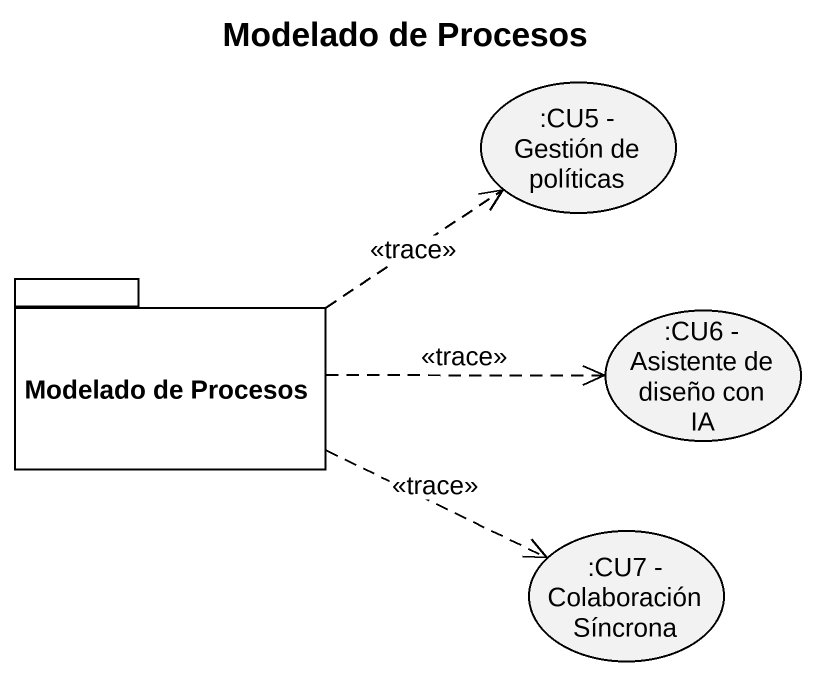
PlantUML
@startuml
title Modelado de Procesos
usecase ":CU5 - Gestión de políticas" as CU5_Gestión_de_políticas
package "Modelado de Procesos" as Modelado_de_Procesos {
}
usecase ":CU6 - Asistente de diseño con IA" as CU6_Asistente_de_diseño_con
usecase ":CU7 - Colaboración Síncrona" as CU7_Colaboración_Síncrona
Modelado_de_Procesos .right.> CU5_Gestión_de_políticas : <<trace>>
Modelado_de_Procesos .right.> CU6_Asistente_de_diseño_con : <<trace>>
Modelado_de_Procesos .right.> CU7_Colaboración_Síncrona : <<trace>>
@enduml
